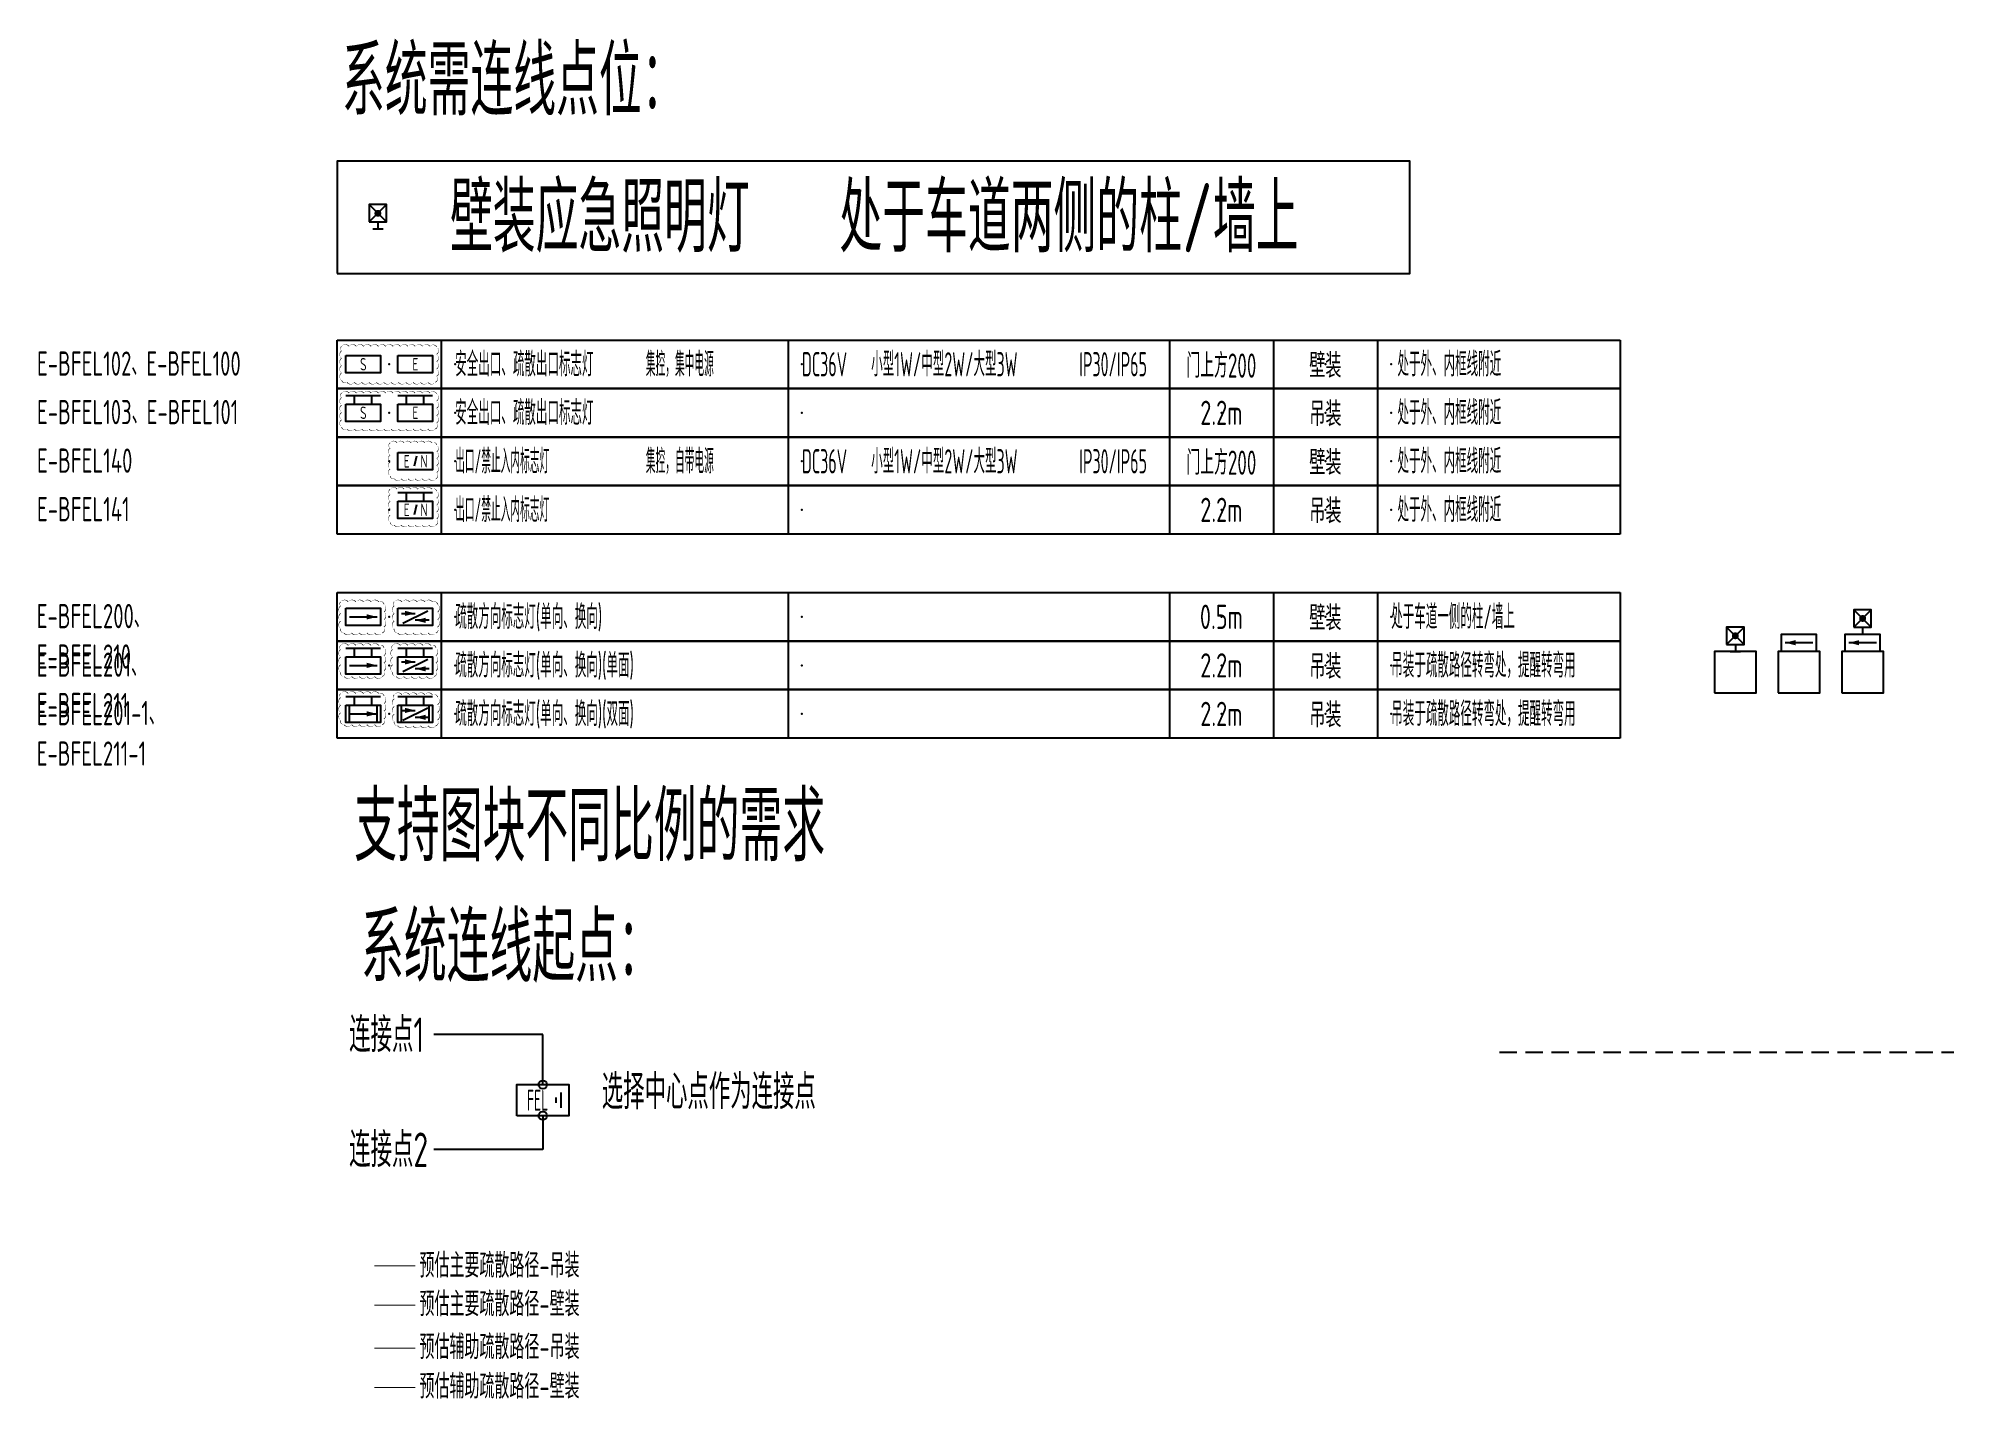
# Model space of a CAD drawing. Header units: millimetres. Extents: x -4313 to 23312, y -17855 to 1772.
import ezdxf
from ezdxf.enums import TextEntityAlignment as Align

# ---------------------------------------------------------------- set-up
doc = ezdxf.new("R2010")
doc.units = ezdxf.units.MM
doc.header["$LTSCALE"] = 1000
doc.linetypes.add('HIDDEN', pattern=[0.375, 0.25, -0.125])
for name, color, linetype in [('E-LITE-LITE', 3, 'Continuous'), ('E-LITE-WIRE2', 4, 'HIDDEN'), ('E-POWR-EQPM', 3, 'Continuous'), ('E-UNIV-DIAG', 2, 'Continuous'), ('E-UNIV-EL', 140, 'Continuous'), ('E-UNIV-NOTE', 6, 'Continuous')]:
    doc.layers.add(name, color=color, linetype=linetype)
for name, color, linetype, plot in [('注释', 3, 'Continuous', False), ('预估主要疏散路径-吊装', 96, 'HIDDEN', False), ('预估主要疏散路径-壁装', 96, 'Continuous', False), ('预估辅助疏散路径-吊装', 71, 'HIDDEN', False), ('预估辅助疏散路径-壁装', 71, 'Continuous', False)]:
    doc.layers.add(name, color=color, linetype=linetype, plot=plot)
doc.styles.add('TH-STYLE3', font='tssdeng.shx', dxfattribs={"width": 0.65, "bigfont": 'tssdchn.shx'})

# ---------------------------------------------------------------- blocks, each defined once
blk = doc.blocks.new('E-BFEL810')
for p, q in [((-1.25, -1.25), (1.25, 1.25)), ((1.25, -1.25), (-1.25, 1.25)), ((-0.75, -2.25), (0.75, -2.25)), ((0, -1.25), (0, -2.25))]:
    blk.add_line(p, q)
blk.add_lwpolyline([(-1.25, -1.25), (1.25, -1.25), (1.25, 1.25), (-1.25, 1.25)], close=True)
at = {"const_width": 0.5}
blk.add_lwpolyline([(-0.25, 0, 1), (0.25, 0, 1)], format="xyb", close=True, dxfattribs=at)
blk = doc.blocks.new('E-BFEL200')
blk.add_lwpolyline([(-2.5, 1.25), (2.5, 1.25), (2.5, -1.25), (-2.5, -1.25)], close=True)
at = {"layer": 'E-UNIV-EL'}
blk.add_line((-2, 0), (2, 0), dxfattribs=at)
blk.add_lwpolyline([(0.5, 0, 0.75, 0, 0), (2, 0, 0, 0, 0)], format="xyseb", dxfattribs=at)
blk = doc.blocks.new('E-BKTS2')
for p, q in [((0, 0), (185, 0)), ((0, -7), (0, 0)), ((185, 0), (185, -7)), ((185, -7), (0, -7))]:
    blk.add_line(p, q)
at = {"linetype": 'Continuous'}
for p, q in [((15, 0), (15, -7)), ((65, 0), (65, -7)), ((120, 0), (120, -7)), ((135, 0), (135, -7)), ((150, 0), (150, -7))]:
    blk.add_line(p, q, dxfattribs=at)
for p in [(7.5, -3.5), (17, -3.5), (67, -3.5), (127.5, -3.5), (142.5, -3.5), (152, -3.5)]:
    blk.add_point(p, dxfattribs=at)
blk = doc.blocks.new('E-BFEL100')
blk.add_lwpolyline([(-2.5, 1.25), (2.5, 1.25), (2.5, -1.25), (-2.5, -1.25)], close=True)
at = {"layer": 'E-UNIV-EL', "style": 'TH-STYLE3', "width": 0.7}
blk.add_attdef('T', text='', height=1.8, dxfattribs=at).set_placement((0, 0), align=Align.MIDDLE)
blk = doc.blocks.new('E-BFEL101')
for p, q in [((-2.5, 2.5), (2.5, 2.5)), ((-1.25, 1.25), (-1.25, 2.5)), ((1.25, 1.25), (1.25, 2.5))]:
    blk.add_line(p, q)
blk.add_lwpolyline([(-2.5, 1.25), (2.5, 1.25), (2.5, -1.25), (-2.5, -1.25)], close=True)
at = {"layer": 'E-UNIV-EL', "style": 'TH-STYLE3', "width": 0.7}
blk.add_attdef('T', text='', height=1.8, dxfattribs=at).set_placement((0, 0), align=Align.MIDDLE)
blk = doc.blocks.new('E-BFEL102')
blk.add_lwpolyline([(-2.5, 1.25), (2.5, 1.25), (2.5, -1.25), (-2.5, -1.25)], close=True)
at = {"layer": 'E-UNIV-EL', "style": 'TH-STYLE3', "width": 0.7}
blk.add_attdef('T', text='', height=1.8, dxfattribs=at).set_placement((0, 0), align=Align.MIDDLE)
blk = doc.blocks.new('E-BFEL103')
for p, q in [((-2.5, 2.5), (2.5, 2.5)), ((-1.25, 1.25), (-1.25, 2.5)), ((1.25, 1.25), (1.25, 2.5))]:
    blk.add_line(p, q)
blk.add_lwpolyline([(-2.5, 1.25), (2.5, 1.25), (2.5, -1.25), (-2.5, -1.25)], close=True)
at = {"layer": 'E-UNIV-EL', "style": 'TH-STYLE3', "width": 0.7}
blk.add_attdef('T', text='', height=1.8, dxfattribs=at).set_placement((0, 0), align=Align.MIDDLE)
blk = doc.blocks.new('E-BFEL140')
blk.add_lwpolyline([(-2.5, 1.25), (2.5, 1.25), (2.5, -1.25), (-2.5, -1.25)], close=True)
at = {"layer": 'E-UNIV-EL'}
blk.add_line((0.19, 0.72), (-0.19, -0.72), dxfattribs=at)
at = {"layer": 'E-UNIV-EL', "style": 'TH-STYLE3', "width": 0.7}
for p in [(-1.25, 0), (1.25, 0)]:
    blk.add_attdef('T', text='', height=1.8, dxfattribs=at).set_placement(p, align=Align.MIDDLE)
blk = doc.blocks.new('E-BFEL141')
for p, q in [((-2.5, 2.5), (2.5, 2.5)), ((-1.25, 1.25), (-1.25, 2.5)), ((1.25, 1.25), (1.25, 2.5))]:
    blk.add_line(p, q)
blk.add_lwpolyline([(-2.5, 1.25), (2.5, 1.25), (2.5, -1.25), (-2.5, -1.25)], close=True)
at = {"layer": 'E-UNIV-EL'}
blk.add_line((0.19, 0.72), (-0.19, -0.72), dxfattribs=at)
at = {"layer": 'E-UNIV-EL', "style": 'TH-STYLE3', "width": 0.7}
for p in [(-1.25, 0), (1.25, 0)]:
    blk.add_attdef('T', text='', height=1.8, dxfattribs=at).set_placement(p, align=Align.MIDDLE)
blk = doc.blocks.new('E-BFEL201')
for p, q in [((-2.5, 2.5), (2.5, 2.5)), ((-1.25, 1.25), (-1.25, 2.5)), ((1.25, 1.25), (1.25, 2.5))]:
    blk.add_line(p, q)
blk.add_lwpolyline([(-2.5, 1.25), (2.5, 1.25), (2.5, -1.25), (-2.5, -1.25)], close=True)
at = {"layer": 'E-UNIV-EL'}
blk.add_line((-2, 0), (2, 0), dxfattribs=at)
blk.add_lwpolyline([(0.5, 0, 0.75, 0, 0), (2, 0, 0, 0, 0)], format="xyseb", dxfattribs=at)
blk = doc.blocks.new('E-BFEL210')
blk.add_lwpolyline([(-2.5, 1.25), (2.5, 1.25), (2.5, -1.25), (-2.5, -1.25)], close=True)
at = {"layer": 'E-UNIV-EL'}
for p, q in [((-2, 0.5), (0, 0.5)), ((-1.79, -0.89), (1.79, 0.89)), ((2, -0.5), (0, -0.5))]:
    blk.add_line(p, q, dxfattribs=at)
for points in [[(-1.5, 0.5, 0.75, 0, 0), (0, 0.5, 0, 0, 0)], [(1.5, -0.5, 0.75, 0, 0), (0, -0.5, 0, 0, 0)]]:
    blk.add_lwpolyline(points, format="xyseb", dxfattribs=at)
blk = doc.blocks.new('E-BFEL211-1')
for p, q in [((-2.5, 2.5), (2.5, 2.5)), ((-1.25, 1.25), (-1.25, 2.5)), ((1.25, 1.25), (1.25, 2.5))]:
    blk.add_line(p, q)
blk.add_lwpolyline([(-2.5, 1.25), (2.5, 1.25), (2.5, -1.25), (-2.5, -1.25)], close=True)
at = {"layer": 'E-UNIV-EL'}
for p, q in [((-2, -1.25), (-2, 1.25)), ((-2, 0.5), (0, 0.5)), ((-1.79, -0.89), (1.79, 0.89)), ((2, -1.25), (2, 1.25)), ((2, -0.5), (0, -0.5))]:
    blk.add_line(p, q, dxfattribs=at)
for points in [[(-1.5, 0.5, 0.75, 0, 0), (0, 0.5, 0, 0, 0)], [(1.5, -0.5, 0.75, 0, 0), (0, -0.5, 0, 0, 0)]]:
    blk.add_lwpolyline(points, format="xyseb", dxfattribs=at)
blk = doc.blocks.new('E-BFEL201-1')
for p, q in [((-2.5, 2.5), (2.5, 2.5)), ((-1.25, 1.25), (-1.25, 2.5)), ((1.25, 1.25), (1.25, 2.5))]:
    blk.add_line(p, q)
blk.add_lwpolyline([(-2.5, 1.25), (2.5, 1.25), (2.5, -1.25), (-2.5, -1.25)], close=True)
at = {"layer": 'E-UNIV-EL'}
for p, q in [((-2, -1.25), (-2, 1.25)), ((-2, 0), (2, 0)), ((2, -1.25), (2, 1.25))]:
    blk.add_line(p, q, dxfattribs=at)
blk.add_lwpolyline([(0.5, 0, 0.75, 0, 0), (2, 0, 0, 0, 0)], format="xyseb", dxfattribs=at)
blk = doc.blocks.new('E-BDB044')
blk.add_lwpolyline([(-2.5, -1.5), (-2.5, 1.5), (2.5, 1.5), (2.5, -1.5)], close=True)
at = {"layer": 'E-UNIV-EL'}
for p, q in [((1.25, 0.25), (1.25, -0.25)), ((1.75, 0.75), (1.75, -0.75))]:
    blk.add_line(p, q, dxfattribs=at)
at = {"layer": 'E-UNIV-EL', "style": 'TH-STYLE3', "width": 0.5}
blk.add_attdef('BOX', text='', height=2, dxfattribs=at).set_placement((-0.5, 0), align=Align.MIDDLE)
blk = doc.blocks.new('E-BFEL211')
for p, q in [((-2.5, 2.5), (2.5, 2.5)), ((-1.25, 1.25), (-1.25, 2.5)), ((1.25, 1.25), (1.25, 2.5))]:
    blk.add_line(p, q)
blk.add_lwpolyline([(-2.5, 1.25), (2.5, 1.25), (2.5, -1.25), (-2.5, -1.25)], close=True)
at = {"layer": 'E-UNIV-EL'}
for p, q in [((-2, 0.5), (0, 0.5)), ((-1.79, -0.89), (1.79, 0.89)), ((2, -0.5), (0, -0.5))]:
    blk.add_line(p, q, dxfattribs=at)
for points in [[(-1.5, 0.5, 0.75, 0, 0), (0, 0.5, 0, 0, 0)], [(1.5, -0.5, 0.75, 0, 0), (0, -0.5, 0, 0, 0)]]:
    blk.add_lwpolyline(points, format="xyseb", dxfattribs=at)

msp = doc.modelspace()

# ---------------------------------------------------------------- linework, layer by layer
at = {"layer": 'E-LITE-WIRE2'}
msp.add_line((16763, -12857), (23312, -12857), dxfattribs=at)
at = {"layer": '注释'}
for p, q in [((2963, -12603), (1391, -12603)), ((2963, -13323), (2963, -12603)), ((2963, -13773), (2963, -14262)), ((2963, -14262), (1391, -14262))]:
    msp.add_line(p, q, dxfattribs=at)
msp.add_lwpolyline([(0, -1623), (15469, -1623), (15469, 0), (0, 0)], close=True, dxfattribs=at)
for points in [[(62, -2673, 0, 10.6, -0.520567), (168, -2673, 0, 10.6, -0.520567), (274, -2673, 0, 10.6, -0.520567), (380, -2673, 0, 10.6, -0.520567), (486, -2673, 0, 10.6, -0.520567), (592, -2673, 0, 10.6, -0.520567), (698, -2673, 0, 10.6, -0.520567), (804, -2673, 0, 10.6, -0.520567), (910, -2673, 0, 10.6, -0.520567), (1017, -2673, 0, 10.6, -0.520567), (1123, -2673, 0, 10.6, -0.520567), (1229, -2673, 0, 10.6, -0.520567), (1335, -2673, 0, 10.6, -0.520567), (1433, -2681, 0, 10.6, -0.520567), (1433, -2787, 0, 10.6, -0.520567), (1433, -2893, 0, 10.6, -0.520567), (1433, -2999, 0, 10.6, -0.520567), (1433, -3106, 0, 10.6, -0.520567), (1412, -3191, 0, 10.6, -0.520567), (1306, -3191, 0, 10.6, -0.520567), (1200, -3191, 0, 10.6, -0.520567), (1094, -3191, 0, 10.6, -0.520567), (988, -3191, 0, 10.6, -0.520567), (882, -3191, 0, 10.6, -0.520567), (776, -3191, 0, 10.6, -0.520567), (670, -3191, 0, 10.6, -0.520567), (563, -3191, 0, 10.6, -0.520567), (457, -3191, 0, 10.6, -0.520567), (351, -3191, 0, 10.6, -0.520567), (245, -3191, 0, 10.6, -0.520567), (139, -3191, 0, 10.6, -0.520567), (62, -3162, 0, 10.6, -0.520567), (62, -3056, 0, 10.6, -0.520567), (62, -2950, 0, 10.6, -0.520567), (62, -2844, 0, 10.6, -0.520567), (62, -2738, 0, 10.6, -0.520567)], [(62, -3347, 0, 10.6, -0.520567), (168, -3347, 0, 10.6, -0.520567), (274, -3347, 0, 10.6, -0.520567), (380, -3347, 0, 10.6, -0.520567), (486, -3347, 0, 10.6, -0.520567), (592, -3347, 0, 10.6, -0.520567), (698, -3347, 0, 10.6, -0.520567), (804, -3347, 0, 10.6, -0.520567), (910, -3347, 0, 10.6, -0.520567), (1016, -3347, 0, 10.6, -0.520567), (1122, -3347, 0, 10.6, -0.520567), (1229, -3347, 0, 10.6, -0.520567), (1335, -3347, 0, 10.6, -0.520567), (1433, -3355, 0, 10.6, -0.520567), (1433, -3461, 0, 10.6, -0.520567), (1433, -3567, 0, 10.6, -0.520567), (1433, -3673, 0, 10.6, -0.520567), (1433, -3779, 0, 10.6, -0.520567), (1412, -3865, 0, 10.6, -0.520567), (1306, -3865, 0, 10.6, -0.520567), (1200, -3865, 0, 10.6, -0.520567), (1094, -3865, 0, 10.6, -0.520567), (988, -3865, 0, 10.6, -0.520567), (882, -3865, 0, 10.6, -0.520567), (776, -3865, 0, 10.6, -0.520567), (670, -3865, 0, 10.6, -0.520567), (564, -3865, 0, 10.6, -0.520567), (458, -3865, 0, 10.6, -0.520567), (351, -3865, 0, 10.6, -0.520567), (245, -3865, 0, 10.6, -0.520567), (139, -3865, 0, 10.6, -0.520567), (62, -3837, 0, 10.6, -0.520567), (62, -3731, 0, 10.6, -0.520567), (62, -3625, 0, 10.6, -0.520567), (62, -3519, 0, 10.6, -0.520567), (62, -3412, 0, 10.6, -0.520567)], [(48, -6360, 0, 11, -0.520567), (158, -6360, 0, 11, -0.520567), (268, -6360, 0, 11, -0.520567), (378, -6360, 0, 11, -0.520567), (487, -6360, 0, 11, -0.520567), (597, -6360, 0, 11, -0.520567), (673, -6394, 0, 11, -0.520567), (673, -6504, 0, 11, -0.520567), (673, -6614, 0, 11, -0.520567), (673, -6723, 0, 11, -0.520567), (647, -6807, 0, 11, -0.520567), (537, -6807, 0, 11, -0.520567), (427, -6807, 0, 11, -0.520567), (317, -6807, 0, 11, -0.520567), (207, -6807, 0, 11, -0.520567), (97, -6807, 0, 11, -0.520567), (48, -6747, 0, 11, -0.520567), (48, -6637, 0, 11, -0.520567), (48, -6527, 0, 11, -0.520567), (48, -6417, 0, 11, -0.520567)], [(48, -6988, 0, 11, -0.520567), (158, -6988, 0, 11, -0.520567), (268, -6988, 0, 11, -0.520567), (378, -6988, 0, 11, -0.520567), (487, -6988, 0, 11, -0.520567), (597, -6988, 0, 11, -0.520567), (673, -7022, 0, 11, -0.520567), (673, -7132, 0, 11, -0.520567), (673, -7242, 0, 11, -0.520567), (673, -7352, 0, 11, -0.520567), (647, -7435, 0, 11, -0.520567), (537, -7435, 0, 11, -0.520567), (427, -7435, 0, 11, -0.520567), (317, -7435, 0, 11, -0.520567), (207, -7435, 0, 11, -0.520567), (97, -7435, 0, 11, -0.520567), (48, -7375, 0, 11, -0.520567), (48, -7265, 0, 11, -0.520567), (48, -7155, 0, 11, -0.520567), (48, -7045, 0, 11, -0.520567)], [(48, -7682, 0, 11, -0.520567), (158, -7682, 0, 11, -0.520567), (268, -7682, 0, 11, -0.520567), (378, -7682, 0, 11, -0.520567), (487, -7682, 0, 11, -0.520567), (597, -7682, 0, 11, -0.520567), (673, -7716, 0, 11, -0.520567), (673, -7826, 0, 11, -0.520567), (673, -7936, 0, 11, -0.520567), (673, -8046, 0, 11, -0.520567), (647, -8130, 0, 11, -0.520567), (537, -8130, 0, 11, -0.520567), (427, -8130, 0, 11, -0.520567), (317, -8130, 0, 11, -0.520567), (207, -8130, 0, 11, -0.520567), (97, -8130, 0, 11, -0.520567), (48, -8069, 0, 11, -0.520567), (48, -7959, 0, 11, -0.520567), (48, -7850, 0, 11, -0.520567), (48, -7740, 0, 11, -0.520567)]]:
    msp.add_lwpolyline(points, format="xyseb", close=True, dxfattribs=at)
at = {"layer": '注释', "color": 1}
for points in [[(762, -4064, 0, 10, -0.520567), (862, -4064, 0, 10, -0.520567), (962, -4064, 0, 10, -0.520567), (1062, -4064, 0, 10, -0.520567), (1162, -4064, 0, 10, -0.520567), (1262, -4064, 0, 10, -0.520567), (1362, -4064, 0, 10, -0.520567), (1433, -4094, 0, 10, -0.520567), (1433, -4194, 0, 10, -0.520567), (1433, -4294, 0, 10, -0.520567), (1433, -4394, 0, 10, -0.520567), (1433, -4494, 0, 10, -0.520567), (1421, -4582, 0, 10, -0.520567), (1321, -4582, 0, 10, -0.520567), (1221, -4582, 0, 10, -0.520567), (1121, -4582, 0, 10, -0.520567), (1021, -4582, 0, 10, -0.520567), (921, -4582, 0, 10, -0.520567), (821, -4582, 0, 10, -0.520567), (762, -4541, 0, 10, -0.520567), (762, -4441, 0, 10, -0.520567), (762, -4341, 0, 10, -0.520567), (762, -4241, 0, 10, -0.520567), (762, -4141, 0, 10, -0.520567)], [(762, -4733, 0, 10, -0.520567), (862, -4733, 0, 10, -0.520567), (962, -4733, 0, 10, -0.520567), (1062, -4733, 0, 10, -0.520567), (1162, -4733, 0, 10, -0.520567), (1262, -4733, 0, 10, -0.520567), (1362, -4733, 0, 10, -0.520567), (1433, -4762, 0, 10, -0.520567), (1433, -4862, 0, 10, -0.520567), (1433, -4962, 0, 10, -0.520567), (1433, -5062, 0, 10, -0.520567), (1433, -5162, 0, 10, -0.520567), (1421, -5251, 0, 10, -0.520567), (1321, -5251, 0, 10, -0.520567), (1221, -5251, 0, 10, -0.520567), (1121, -5251, 0, 10, -0.520567), (1021, -5251, 0, 10, -0.520567), (921, -5251, 0, 10, -0.520567), (821, -5251, 0, 10, -0.520567), (762, -5210, 0, 10, -0.520567), (762, -5110, 0, 10, -0.520567), (762, -5010, 0, 10, -0.520567), (762, -4910, 0, 10, -0.520567), (762, -4810, 0, 10, -0.520567)], [(821, -6360, 0, 11, -0.520567), (931, -6360, 0, 11, -0.520567), (1041, -6360, 0, 11, -0.520567), (1151, -6360, 0, 11, -0.520567), (1261, -6360, 0, 11, -0.520567), (1371, -6360, 0, 11, -0.520567), (1446, -6394, 0, 11, -0.520567), (1446, -6504, 0, 11, -0.520567), (1446, -6614, 0, 11, -0.520567), (1446, -6723, 0, 11, -0.520567), (1420, -6807, 0, 11, -0.520567), (1310, -6807, 0, 11, -0.520567), (1200, -6807, 0, 11, -0.520567), (1090, -6807, 0, 11, -0.520567), (981, -6807, 0, 11, -0.520567), (871, -6807, 0, 11, -0.520567), (821, -6747, 0, 11, -0.520567), (821, -6637, 0, 11, -0.520567), (821, -6527, 0, 11, -0.520567), (821, -6417, 0, 11, -0.520567)], [(798, -6988, 0, 11, -0.520567), (908, -6988, 0, 11, -0.520567), (1018, -6988, 0, 11, -0.520567), (1128, -6988, 0, 11, -0.520567), (1237, -6988, 0, 11, -0.520567), (1347, -6988, 0, 11, -0.520567), (1423, -7022, 0, 11, -0.520567), (1423, -7132, 0, 11, -0.520567), (1423, -7242, 0, 11, -0.520567), (1423, -7352, 0, 11, -0.520567), (1397, -7435, 0, 11, -0.520567), (1287, -7435, 0, 11, -0.520567), (1177, -7435, 0, 11, -0.520567), (1067, -7435, 0, 11, -0.520567), (957, -7435, 0, 11, -0.520567), (847, -7435, 0, 11, -0.520567), (798, -7375, 0, 11, -0.520567), (798, -7265, 0, 11, -0.520567), (798, -7155, 0, 11, -0.520567), (798, -7045, 0, 11, -0.520567)], [(821, -7699, 0, 11, -0.520567), (931, -7699, 0, 11, -0.520567), (1041, -7699, 0, 11, -0.520567), (1151, -7699, 0, 11, -0.520567), (1261, -7699, 0, 11, -0.520567), (1371, -7699, 0, 11, -0.520567), (1446, -7734, 0, 11, -0.520567), (1446, -7843, 0, 11, -0.520567), (1446, -7953, 0, 11, -0.520567), (1446, -8063, 0, 11, -0.520567), (1420, -8147, 0, 11, -0.520567), (1310, -8147, 0, 11, -0.520567), (1200, -8147, 0, 11, -0.520567), (1090, -8147, 0, 11, -0.520567), (981, -8147, 0, 11, -0.520567), (871, -8147, 0, 11, -0.520567), (821, -8087, 0, 11, -0.520567), (821, -7977, 0, 11, -0.520567), (821, -7867, 0, 11, -0.520567), (821, -7757, 0, 11, -0.520567)]]:
    msp.add_lwpolyline(points, format="xyseb", close=True, dxfattribs=at)
at = {"layer": '注释', "color": 2}
for points in [[(19863, -7673), (20463, -7673), (20463, -7073), (19863, -7073)], [(20781, -7673), (21381, -7673), (21381, -7073), (20781, -7073)], [(21699, -7673), (22299, -7673), (22299, -7073), (21699, -7073)]]:
    msp.add_lwpolyline(points, close=True, dxfattribs=at)
for centre in [(2963, -13323), (2963, -13773)]:
    msp.add_circle(centre, 60.7, dxfattribs=at)
at = {"layer": '预估主要疏散路径-吊装', "const_width": 14}
msp.add_lwpolyline([(1123, -15936), (532, -15936)], dxfattribs=at)
at = {"layer": '预估主要疏散路径-壁装', "const_width": 14}
msp.add_lwpolyline([(1123, -16505), (532, -16505)], dxfattribs=at)
at = {"layer": '预估辅助疏散路径-吊装', "const_width": 14}
msp.add_lwpolyline([(1123, -17124), (532, -17124)], dxfattribs=at)
at = {"layer": '预估辅助疏散路径-壁装', "const_width": 14}
msp.add_lwpolyline([(1123, -17693), (532, -17693)], dxfattribs=at)

# ---------------------------------------------------------------- block references
at = {"layer": 'E-LITE-LITE', "xscale": 100, "yscale": 100, "zscale": 100}
for name, p in [('E-BFEL810', (585, -753)), ('E-BFEL200', (375, -6575)), ('E-BFEL210', (1125, -6575)), ('E-BFEL810', (21999, -6598)), ('E-BFEL810', (20163, -6848)), ('E-BFEL201', (375, -7275)), ('E-BFEL211', (1125, -7275)), ('E-BFEL201-1', (375, -7975)), ('E-BFEL211-1', (1125, -7975))]:
    msp.add_blockref(name, p, dxfattribs=at)
for name, p, values in [('E-BFEL102', (375, -2931), {'T': 'S'}), ('E-BFEL100', (1125, -2931), {'T': 'E'}), ('E-BFEL103', (375, -3631), {'T': 'S'}), ('E-BFEL101', (1125, -3631), {'T': 'E'})]:
    msp.add_blockref(name, p, dxfattribs=at).add_auto_attribs(values)
at = {"layer": 'E-LITE-LITE'}
ref = msp.add_blockref('E-BFEL140', (1125, -4331), dxfattribs=dict(at, xscale=100, yscale=100, zscale=100))
ref.add_attrib('T', 'N', dxfattribs={"layer": 'E-UNIV-EL', "height": 180, "style": 'TH-STYLE3', "width": 0.7}).set_placement((1250, -4331), align=Align.MIDDLE)
ref.add_attrib('T', 'E', dxfattribs={"layer": 'E-UNIV-EL', "height": 180, "style": 'TH-STYLE3', "width": 0.7}).set_placement((1000, -4331), align=Align.MIDDLE)
ref = msp.add_blockref('E-BFEL141', (1125, -5031), dxfattribs=dict(at, xscale=100, yscale=100, zscale=100))
ref.add_attrib('T', 'N', dxfattribs={"layer": 'E-UNIV-EL', "height": 180, "style": 'TH-STYLE3', "width": 0.7}).set_placement((1250, -5031), align=Align.MIDDLE)
ref.add_attrib('T', 'E', dxfattribs={"layer": 'E-UNIV-EL', "height": 180, "style": 'TH-STYLE3', "width": 0.7}).set_placement((1000, -5031), align=Align.MIDDLE)
at = {"layer": 'E-LITE-LITE', "xscale": 100, "yscale": 100, "zscale": 100, "rotation": 180}
for p in [(21081, -6948), (21999, -6948)]:
    msp.add_blockref('E-BFEL200', p, dxfattribs=at)
at = {"layer": 'E-POWR-EQPM', "xscale": 150, "yscale": 150, "zscale": 150}
msp.add_blockref('E-BDB044', (2963, -13548), dxfattribs=at).add_auto_attribs({'BOX': 'FEL'})
at = {"layer": 'E-UNIV-DIAG', "xscale": 100, "yscale": 100, "zscale": 100}
for p in [(0, -2581), (0, -3281), (0, -3981), (0, -4681), (0, -6225), (0, -6925), (0, -7625)]:
    msp.add_blockref('E-BKTS2', p, dxfattribs=at)

# ---------------------------------------------------------------- texts
at = {"layer": 'E-UNIV-NOTE', "linetype": 'Continuous', "style": 'TH-STYLE3'}
for s, width, p in [('安全出口、疏散出口标志灯', 0.5, (1700, -2931)), ('集控，集中电源', 0.4, (4450, -2931)), ('DC36V', 0.5, (6700, -2931)), ('小型1W/中型2W/大型3W', 0.5, (7700, -2931)), ('IP30/IP65', 0.5, (10700, -2931)), ('处于外、内框线附近', 0.5, (15290, -2931)), ('安全出口、疏散出口标志灯', 0.5, (1700, -3631)), ('处于外、内框线附近', 0.5, (15290, -3631)), ('出口/禁止入内标志灯', 0.4, (1700, -4331)), ('集控，自带电源', 0.4, (4450, -4331)), ('小型1W/中型2W/大型3W', 0.5, (7700, -4331)), ('处于外、内框线附近', 0.5, (15290, -4331)), ('DC36V', 0.5, (6700, -4331)), ('IP30/IP65', 0.5, (10700, -4331)), ('出口/禁止入内标志灯', 0.4, (1700, -5031)), ('处于外、内框线附近', 0.5, (15290, -5031)), ('疏散方向标志灯(单向、换向)', 0.5, (1700, -6575)), ('疏散方向标志灯(单向、换向)(单面)', 0.5, (1700, -7275)), ('疏散方向标志灯(单向、换向)(双面)', 0.5, (1700, -7975))]:
    msp.add_text(s, height=350, dxfattribs=dict(at, width=width)).set_placement(p, align=Align.MIDDLE_LEFT)
for s, width, p in [('门上方200', 0.6, (12750, -2931)), ('壁装', 0.7, (14250, -2931)), ('2.2m', 0.7, (12750, -3631)), ('吊装', 0.7, (14250, -3631)), ('门上方200', 0.6, (12750, -4331)), ('壁装', 0.7, (14250, -4331)), ('2.2m', 0.7, (12750, -5031)), ('2.2m', 0.7, (12750, -5031)), ('吊装', 0.7, (14250, -5031)), ('吊装', 0.7, (14250, -5031)), ('0.5m', 0.7, (12750, -6575)), ('壁装', 0.7, (14250, -6575)), ('2.2m', 0.7, (12750, -7275)), ('吊装', 0.7, (14250, -7275)), ('2.2m', 0.7, (12750, -7975)), ('吊装', 0.7, (14250, -7975))]:
    msp.add_text(s, height=350, dxfattribs=dict(at, width=width)).set_placement(p, align=Align.MIDDLE)
at = {"layer": 'E-UNIV-NOTE', "color": 1, "style": 'TH-STYLE3', "width": 0.5}
for s, p in [('处于车道一侧的柱/墙上 ', (15200, -6575)), ('吊装于疏散路径转弯处，提醒转弯用', (15200, -7275)), ('吊装于疏散路径转弯处，提醒转弯用', (15200, -7975))]:
    msp.add_text(s, height=350, dxfattribs=at).set_placement(p, align=Align.MIDDLE_LEFT)
at = {"layer": '注释', "style": 'TH-STYLE3', "width": 0.65}
for s, height, p in [('E-BFEL102、E-BFEL100', 350, (-4332, -3096)), ('E-BFEL103、E-BFEL101', 350, (-4332, -3796)), ('E-BFEL140', 350, (-4332, -4496)), ('E-BFEL141', 350, (-4332, -5196)), ('连接点1', 500, (171, -12855)), ('选择中心点作为连接点', 500, (3814, -13678)), ('连接点2', 500, (171, -14514))]:
    msp.add_text(s, height=height, dxfattribs=at).set_placement(p)
at = {"layer": '注释', "attachment_point": 1, "style": 'TH-STYLE3'}
for s, insert, char_height, width in [('系统需连线点位：', (68, 1659), 1000, 5099.02), ('\\pt4000;壁装应急照明灯', (1625, -315), 1000, 5099.02), ('处于车道{\\C1;两侧}的柱/墙上', (7242, -315), 1000, 8941.83), ('E-BFEL200、E-BFEL210', (-4336, -6389), 350, 1594.88), ('E-BFEL201、E-BFEL211', (-4336, -7089), 350, 1594.88), ('E-BFEL201-1、E-BFEL211-1', (-4336, -7789), 350, 1594.88), ('\\pt4000;支持图块不同比例的需求', (243, -9100), 1000, 10709.08), ('\\pt4000;系统连线起点：', (343, -10843), 1000, 5099.02)]:
    msp.add_mtext(s, dxfattribs=dict(at, insert=insert, char_height=char_height, width=width))
at = {"layer": '预估主要疏散路径-吊装', "linetype": 'HIDDEN', "insert": (1185, -15758), "char_height": 350, "width": 2636.11, "attachment_point": 1, "style": 'TH-STYLE3'}
msp.add_mtext('预估主要疏散路径-吊装', dxfattribs=at)
at = {"layer": '预估主要疏散路径-壁装', "insert": (1185, -16315), "char_height": 350, "width": 2660.01, "attachment_point": 1, "style": 'TH-STYLE3'}
msp.add_mtext('预估主要疏散路径-壁装', dxfattribs=at)
at = {"layer": '预估辅助疏散路径-吊装', "insert": (1185, -16934), "char_height": 350, "width": 2707.47, "attachment_point": 1, "style": 'TH-STYLE3'}
msp.add_mtext('预估辅助疏散路径-吊装', dxfattribs=at)
at = {"layer": '预估辅助疏散路径-壁装', "insert": (1185, -17503), "char_height": 350, "width": 2707.47, "attachment_point": 1, "style": 'TH-STYLE3'}
msp.add_mtext('预估辅助疏散路径-壁装', dxfattribs=at)

doc.saveas('drawing.dxf')
